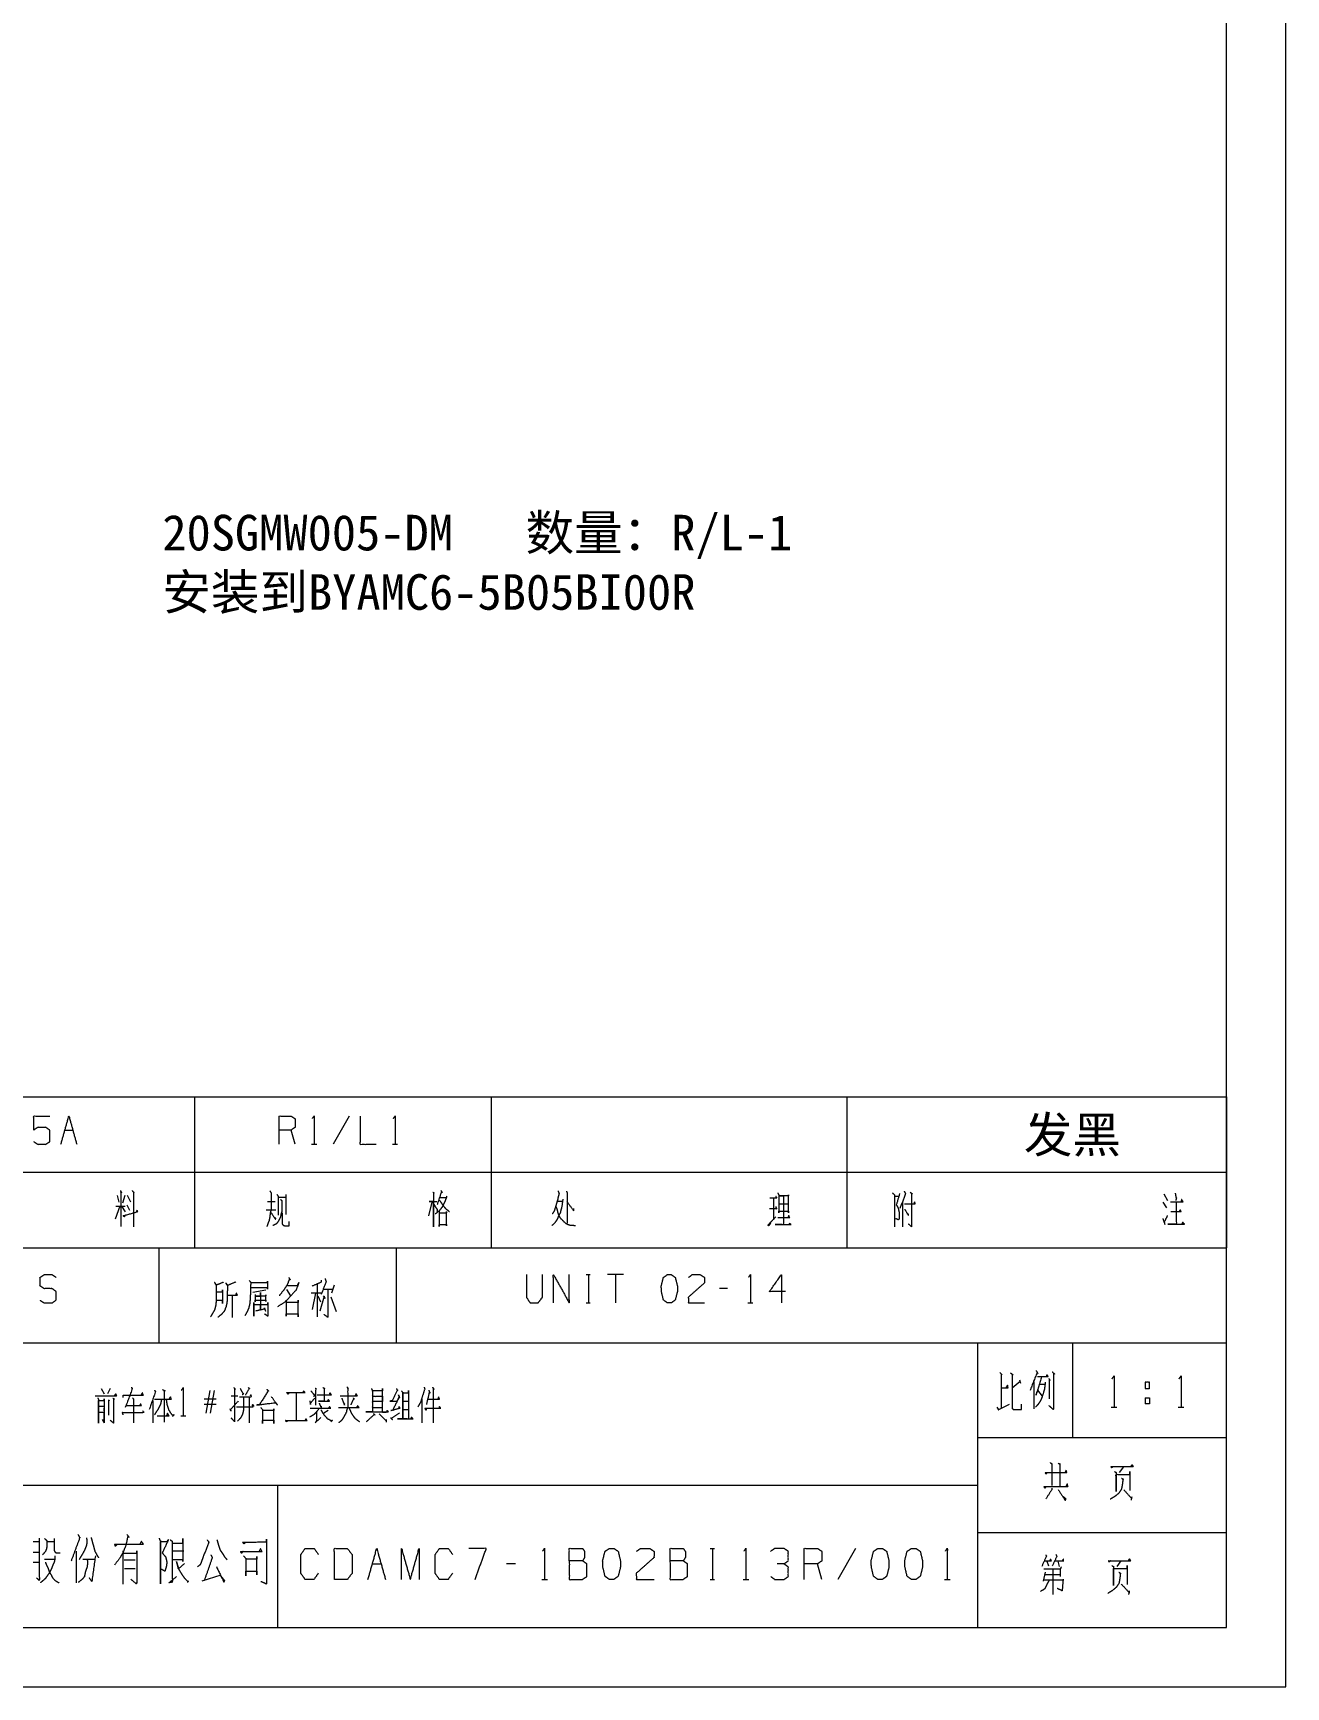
# Paper-space layout 'SHT2' of a CAD drawing. Header units: millimetres. Extents: x 0 to 420, y 0 to 297.
# Drawn here: x 314.4 to 420, y 0 to 139.3 of the extents above; entities that cross this region are included whole.
import ezdxf

# ---------------------------------------------------------------- set-up
doc = ezdxf.new("R2010")
doc.units = ezdxf.units.MM
doc.layers.add('101', color=7, linetype='Continuous', true_color=0xffffff)

psp = doc.layouts.new('SHT2')

# ---------------------------------------------------------------- linework, layer by layer
at = {"layer": '101', "color": 133, "linetype": 'Continuous', "lineweight": 18}
for p, q in [((420, 0), (420, 297)), ((415, 5), (415, 292)), ((235, 37), (415, 37)), ((325, 37), (325, 29)), ((345, 37), (345, 29)), ((235, 29), (415, 29)), ((394, 29), (394, 5)), ((402, 29), (402, 21)), ((394, 21), (415, 21)), ((285, 17), (394, 17)), ((335, 17), (335, 5)), ((394, 13), (415, 13)), ((25, 5), (415, 5)), ((235, 5), (415, 5)), ((0, 0), (420, 0))]:
    psp.add_line(p, q, dxfattribs=at)
at = {"layer": '101', "color": 72, "linetype": 'Continuous', "lineweight": 18}
for p, q in [((298, 49.7), (328, 49.7)), ((328, 49.7), (353, 49.7)), ((328, 49.7), (328, 43.35)), ((353, 49.7), (353, 43.35)), ((353, 49.7), (383, 49.7)), ((383, 49.7), (415, 49.7)), ((383, 49.7), (383, 43.35)), ((415, 49.7), (415, 43.35)), ((341.04, 48.09), (339.7, 45.71)), ((317.09, 46.91), (317.76, 46.91)), ((336.49, 45.71), (336.15, 46.91)), ((337.88, 45.71), (338.31, 45.71)), ((344.71, 45.71), (345.13, 45.71)), ((298, 43.35), (328, 43.35)), ((328, 43.35), (353, 43.35)), ((328, 43.35), (328, 37)), ((353, 43.35), (383, 43.35)), ((353, 43.35), (353, 37)), ((383, 43.35), (415, 43.35)), ((383, 43.35), (383, 37)), ((415, 43.35), (415, 37)), ((321.72, 40.49), (321.32, 39.41)), ((321.37, 40.49), (322.18, 40.49)), ((321.49, 41.41), (321.62, 40.84)), ((321.87, 40.49), (322.18, 40.01)), ((322.15, 41.41), (321.94, 40.76)), ((322.31, 40.61), (322.52, 40.16)), ((322.33, 41.44), (322.61, 40.86)), ((334.15, 40.89), (334.82, 40.89)), ((335.1, 41.26), (335.7, 41.26)), ((335.7, 41.49), (335.7, 39.79)), ((348.02, 40.84), (347.74, 39.69)), ((358.6, 40.91), (359.03, 40.91)), ((376.81, 41.19), (376.81, 39.36)), ((377.25, 40.71), (378.03, 40.71)), ((387.02, 41.34), (387.37, 41.34)), ((387.67, 40.84), (387.67, 38.76)), ((388.34, 41.69), (388.52, 41.54)), ((409.62, 40.84), (409.92, 40.36)), ((409.71, 41.54), (410.01, 40.99)), ((334.06, 40.19), (334.87, 40.19)), ((298, 37), (328, 37)), ((328, 37), (353, 37)), ((353, 37), (383, 37)), ((383, 37), (415, 37)), ((335.75, 33.49), (336.1, 32.96)), ((338.36, 33.96), (338.36, 31.17)), ((338.83, 33.51), (339.69, 33.51)), ((339.77, 33.85), (339.57, 33.16)), ((361.03, 34.73), (361.37, 34.73)), ((361.21, 34.73), (361.21, 32.35)), ((364.16, 34.73), (362.81, 34.73)), ((363.49, 34.73), (363.49, 32.35)), ((372.93, 33.55), (372.26, 33.55)), ((331.19, 32.99), (331.19, 31.11)), ((334.03, 33.43), (332.92, 33.24)), ((333.57, 32.22), (333.57, 32.19)), ((337.84, 33.21), (338.68, 33.21)), ((338.21, 33.16), (337.92, 31.8)), ((338.4, 32.96), (338.64, 32.44)), ((338.93, 32.91), (338.58, 31.66)), ((338.85, 32.96), (339.01, 32.71)), ((339.5, 32.85), (339.94, 31.64)), ((361.03, 32.35), (361.37, 32.35)), ((374.66, 32.35), (375.08, 32.35)), ((395.89, 26.49), (396.09, 26.3)), ((320.14, 25.15), (320.39, 24.7)), ((320.9, 25.15), (320.69, 24.7)), ((395.99, 26.35), (395.99, 23.46)), ((396.79, 26.46), (397.01, 26.3)), ((397.61, 25.72), (396.93, 25.17)), ((397.55, 25.88), (397.63, 25.58)), ((398.74, 25.72), (398.74, 23.43)), ((324.49, 24.1), (324.49, 22.25)), ((329.83, 24.25), (328.83, 24.25)), ((329.83, 23.78), (328.83, 23.78)), ((328.99, 23.05), (329.32, 24.98)), ((329.67, 24.98), (329.34, 23.05)), ((331.1, 24.53), (331.65, 24.53)), ((332.62, 24.45), (332.62, 22.25)), ((336.58, 24.8), (336.58, 22.45)), ((336.58, 24.78), (336.58, 22.45)), ((345.59, 24.08), (346.03, 24.08)), ((347.18, 24.23), (347.18, 22.25)), ((395.74, 23.35), (396.71, 23.81)), ((399.07, 25), (399.46, 24.5)), ((408.14, 24.36), (408.14, 23.84)), ((408.14, 24.36), (408.51, 24.36)), ((320.23, 22.53), (320.41, 22.25)), ((323.75, 23.08), (323.66, 23.25)), ((325.74, 23.03), (325.65, 22.83)), ((326.85, 22.83), (327.27, 22.83)), ((339.28, 23.28), (338.9, 23.05)), ((345.61, 23.38), (346.07, 23.38)), ((395.64, 23.57), (395.8, 23.32)), ((405.27, 23.56), (405.74, 23.56)), ((410.92, 23.56), (411.39, 23.56)), ((406.31, 18.54), (405.95, 18.07)), ((314.41, 12.26), (314.98, 12.26)), ((314.41, 11.36), (314.93, 11.36)), ((315.56, 12.26), (316.15, 12.26)), ((318.05, 11.43), (318.05, 8.77)), ((326.17, 11.46), (327.1, 11.46)), ((371.46, 11.67), (371.83, 11.67)), ((371.66, 11.67), (371.66, 9.05)), ((383.72, 11.67), (382.23, 9.05)), ((314.41, 10.5), (314.93, 10.5)), ((315.37, 10.77), (316.17, 10.77)), ((318.61, 10.77), (319.58, 10.77)), ((322.07, 10.71), (323, 10.71)), ((322.1, 9.98), (323.02, 9.98)), ((343, 10.37), (343.74, 10.37)), ((355.06, 10.37), (354.32, 10.37)), ((380.89, 9.05), (380.52, 10.37)), ((399.6, 9.94), (400.96, 9.94)), ((399.85, 10.58), (399.99, 10.19)), ((400.34, 9.92), (400.34, 7.79)), ((400.77, 10.58), (400.9, 10.14)), ((406.09, 10.61), (405.74, 10.14)), ((328.66, 8.95), (330.27, 9.43)), ((357.28, 9.05), (357.75, 9.05)), ((371.46, 9.05), (371.83, 9.05)), ((374.25, 9.05), (374.72, 9.05)), ((391.23, 9.05), (391.69, 9.05)), ((399.71, 9.67), (399.54, 8.9)), ((399.6, 9.01), (401.18, 9.01)), ((399.69, 9.48), (400.96, 9.48))]:
    psp.add_line(p, q, dxfattribs=at)
for points, knots in [([(314.46, 45.94), (314.79, 45.71), (315.48, 45.71), (315.82, 45.94), (315.82, 46.89), (315.48, 47.14), (314.79, 47.14), (314.46, 46.91), (314.46, 48.09), (315.82, 48.09)], [0, 0, 0.062227, 0.168342, 0.230571, 0.376816, 0.441267, 0.547382, 0.609609, 0.79049, 1, 1]), ([(335.15, 45.71), (335.15, 48.09), (336.15, 48.09), (336.49, 47.86), (336.49, 47.14), (336.15, 46.91), (335.15, 46.91)], [0, 0, 0.400952, 0.571033, 0.639278, 0.761674, 0.829918, 1, 1]), ([(337.95, 47.89), (338.09, 48.09), (338.09, 45.71)], [0, 0, 0.093491, 1, 1]), ([(341.97, 48.09), (341.97, 45.71), (343.32, 45.71)], [0, 0, 0.638733, 1, 1]), ([(344.78, 47.89), (344.92, 48.09), (344.92, 45.71)], [0, 0, 0.093491, 1, 1]), ([(321.76, 41.81), (321.87, 41.61), (321.81, 41.69), (321.81, 38.79)], [0, 0, 0.070341, 0.098881, 1, 1]), ([(322.75, 41.81), (322.93, 41.61), (322.86, 41.69), (322.86, 38.76)], [0, 0, 0.081006, 0.112286, 1, 1]), ([(348.78, 41.81), (348.88, 41.66), (348.81, 41.69), (348.46, 40.61)], [0, 0, 0.132126, 0.186058, 1, 1]), ([(334.36, 41.79), (334.48, 41.59), (334.48, 40.24), (334.39, 39.94), (334.36, 39.61), (334.29, 39.26), (334.2, 39.06), (334.11, 38.79)], [0, 0, 0.076125, 0.5131, 0.614331, 0.72015, 0.835727, 0.906502, 1, 1]), ([(335.26, 41.06), (335.38, 40.96), (335.38, 40.09), (335.3, 39.84), (335.26, 39.61), (335.19, 39.44), (335.05, 39.19), (334.91, 39.01), (334.62, 38.86)], [0, 0, 0.06243, 0.405829, 0.509892, 0.599278, 0.673352, 0.78607, 0.874369, 1, 1]), ([(334.96, 41.49), (335.05, 41.34), (335.05, 39.74)], [0, 0, 0.098136, 1, 1]), ([(348.09, 41.69), (348.19, 41.59), (348.14, 41.66), (348.14, 38.76), (348.14, 40.89), (347.79, 40.89), (348.44, 40.89)], [0, 0, 0.023251, 0.037901, 0.500412, 0.83932, 0.8957, 1, 1]), ([(348.18, 40.66), (348.48, 40.19), (348.48, 40.26), (348.44, 40.06)], [0, 0, 0.668989, 0.758259, 1, 1]), ([(348.71, 41.24), (349.26, 41.24), (349.27, 41.34), (349.11, 40.86), (348.88, 40.41), (348.62, 40.09), (348.3, 39.84)], [0, 0, 0.220965, 0.261918, 0.463927, 0.667686, 0.836825, 1, 1]), ([(348.64, 41.01), (348.81, 40.79), (349.01, 40.49), (349.18, 40.29), (349.5, 40.04)], [0, 0, 0.217568, 0.489393, 0.692333, 1, 1]), ([(359.06, 41.09), (358.95, 40.36), (358.88, 40.14), (358.85, 39.96), (358.74, 39.79), (358.65, 39.59), (358.6, 39.44), (358.48, 39.24), (358.37, 39.09), (358.14, 38.86)], [0, 0, 0.296652, 0.392142, 0.464426, 0.54727, 0.635798, 0.700208, 0.795425, 0.869797, 1, 1]), ([(358.65, 41.79), (358.74, 41.56), (358.65, 41.24), (358.62, 41.06), (358.55, 40.84), (358.48, 40.59), (358.41, 40.36), (358.35, 40.16), (358.27, 40.01), (358.16, 39.84)], [0, 0, 0.116546, 0.278922, 0.364996, 0.478699, 0.603953, 0.717656, 0.817412, 0.901339, 1, 1]), ([(358.48, 40.44), (358.55, 40.26), (358.6, 40.06), (358.64, 39.89), (358.81, 39.54), (358.9, 39.44), (359.15, 39.19), (359.29, 39.06), (359.47, 38.96), (359.71, 38.89), (359.94, 38.89), (360.12, 38.86)], [0, 0, 0.075191, 0.157622, 0.228747, 0.38495, 0.438119, 0.578258, 0.653441, 0.734337, 0.837353, 0.928891, 1, 1]), ([(359.36, 41.76), (359.43, 41.59), (359.43, 39.06)], [0, 0, 0.069549, 1, 1]), ([(359.4, 40.89), (359.98, 40.09), (359.98, 40.31)], [0, 0, 0.814823, 1, 1]), ([(376.48, 40.29), (377.1, 40.29), (377.02, 40.44), (376.99, 40.31)], [0, 0, 0.676574, 0.857931, 1, 1]), ([(376.49, 41.21), (377.1, 41.21), (377.02, 41.31), (376.99, 41.19)], [0, 0, 0.704248, 0.847766, 1, 1]), ([(377.17, 41.61), (377.25, 41.46), (377.25, 39.96), (377.25, 40.09), (378.07, 40.09), (378.07, 39.96), (378.07, 41.46), (378.07, 41.36), (377.25, 41.36), (377.64, 41.36), (377.64, 38.96), (376.94, 38.96), (378.28, 38.96), (378.19, 39.01), (378.17, 39.06), (378.07, 38.91)], [0, 0, 0.016858, 0.1621, 0.174203, 0.252929, 0.265033, 0.410274, 0.419957, 0.498683, 0.536335, 0.768721, 0.83718, 0.967248, 0.977078, 0.982213, 1, 1]), ([(386.84, 41.61), (387, 41.46), (387, 38.76)], [0, 0, 0.074904, 1, 1]), ([(387.44, 41.56), (387.16, 40.61), (387.27, 40.44), (387.34, 40.26), (387.41, 39.91), (387.41, 39.49), (387.34, 39.34), (387.09, 39.46)], [0, 0, 0.379812, 0.458219, 0.530547, 0.66737, 0.830223, 0.893764, 1, 1]), ([(387.83, 41.76), (387.94, 41.54), (387.46, 40.31)], [0, 0, 0.159097, 1, 1]), ([(387.85, 40.71), (388.77, 40.71), (388.7, 40.86), (388.64, 40.74)], [0, 0, 0.75293, 0.888775, 1, 1]), ([(388.45, 41.59), (388.45, 38.76), (388.19, 38.99)], [0, 0, 0.890401, 1, 1]), ([(410.76, 40.84), (410.76, 38.99), (410.05, 38.99), (411.44, 38.99), (411.3, 39.14), (411.21, 38.99)], [0, 0, 0.426897, 0.590044, 0.912257, 0.959829, 1, 1]), ([(410.28, 40.86), (411.34, 40.86), (411.21, 41.06), (411.16, 40.89)], [0, 0, 0.717269, 0.87632, 1, 1]), ([(410.67, 41.59), (410.76, 41.11), (410.77, 41.21), (410.72, 40.99)], [0, 0, 0.592204, 0.716669, 1, 1]), ([(322.15, 39.74), (322.1, 39.61), (321.99, 39.69), (323.23, 40.04), (323.17, 40.16), (323.1, 40.01)], [0, 0, 0.073273, 0.143365, 0.83724, 0.910514, 1, 1]), ([(334.47, 39.94), (334.82, 39.41), (334.87, 39.46), (334.73, 39.56)], [0, 0, 0.720054, 0.802965, 1, 1]), ([(335.4, 39.94), (335.4, 39.01), (335.49, 38.89), (335.63, 38.84), (335.99, 38.84), (335.99, 39.21)], [0, 0, 0.472767, 0.551012, 0.62766, 0.808338, 1, 1]), ([(348.62, 40.04), (348.62, 38.79), (348.62, 38.96), (349.26, 38.96), (349.26, 38.84), (349.26, 40.04), (349.26, 39.91), (348.69, 39.91)], [0, 0, 0.306608, 0.349533, 0.505604, 0.536265, 0.830608, 0.861269, 1, 1]), ([(376.57, 39.09), (376.41, 38.84), (376.34, 38.91), (377.02, 39.61)], [0, 0, 0.214444, 0.289032, 1, 1]), ([(377.17, 39.54), (378.17, 39.54), (378.1, 39.71), (378.03, 39.56)], [0, 0, 0.739682, 0.878253, 1, 1]), ([(387.87, 40.24), (388.19, 39.71), (388.2, 39.81), (388.11, 39.84)], [0, 0, 0.760431, 0.886217, 1, 1]), ([(409.62, 39.46), (409.8, 38.96), (409.77, 39.19), (410.03, 39.71)], [0, 0, 0.39393, 0.563113, 1, 1]), ([(410.3, 40.04), (411.18, 40.04), (411.09, 40.19), (411, 40.06)], [0, 0, 0.7298, 0.873576, 1, 1]), ([(314.99, 32.58), (315.33, 32.35), (316.02, 32.35), (316.35, 32.6), (316.35, 33.3), (316.02, 33.55), (315.34, 33.55), (314.99, 33.78), (314.99, 34.5), (315.34, 34.73), (316.02, 34.73), (316.35, 34.5)], [0, 0, 0.068037, 0.184056, 0.254519, 0.372335, 0.442798, 0.555842, 0.62637, 0.748394, 0.818922, 0.931966, 1, 1]), ([(330.46, 34.09), (329.84, 33.85), (329.7, 34.09), (329.84, 33.85), (329.84, 32.55), (329.8, 32.16), (329.7, 31.75), (329.53, 31.47), (329.35, 31.17)], [0, 0, 0.166846, 0.237227, 0.307609, 0.629675, 0.726098, 0.8317, 0.912921, 1, 1]), ([(329.8, 33.29), (330.37, 33.29), (330.37, 33.46), (330.37, 32.3), (330.37, 32.55), (329.82, 32.55)], [0, 0, 0.21072, 0.272387, 0.704048, 0.796546, 1, 1]), ([(331.5, 34.12), (330.79, 33.82), (330.66, 34.01), (330.79, 33.82), (330.76, 32.66), (330.74, 32.33), (330.66, 32), (330.52, 31.66), (330.29, 31.39), (329.98, 31.14)], [0, 0, 0.18266, 0.239135, 0.295611, 0.572454, 0.651644, 0.732864, 0.818376, 0.904771, 1, 1]), ([(332.63, 34.23), (332.75, 34.07), (332.71, 32.82), (332.67, 32.3), (332.57, 31.89), (332.45, 31.61), (332.26, 31.28)], [0, 0, 0.065829, 0.469166, 0.639851, 0.777912, 0.875226, 1, 1]), ([(332.75, 34.07), (334.17, 34.07), (334.17, 34.2), (334.17, 33.51), (334.17, 33.62), (332.76, 33.62)], [0, 0, 0.37806, 0.414686, 0.597818, 0.627119, 1, 1]), ([(335.85, 33.82), (336.69, 33.82), (336.82, 34.07), (336.57, 33.43), (336.1, 32.91), (335.65, 32.44), (335.01, 32.02)], [0, 0, 0.213829, 0.28607, 0.460278, 0.639448, 0.804913, 1, 1]), ([(335.96, 34.48), (336.08, 34.29), (336.02, 34.37), (335.81, 33.85), (335.55, 33.46), (335.16, 32.96)], [0, 0, 0.113644, 0.164654, 0.449691, 0.682206, 1, 1]), ([(338.68, 34.26), (338.68, 34.09), (337.92, 33.76)], [0, 0, 0.166339, 1, 1]), ([(339.01, 34.4), (339.11, 34.12), (338.68, 33.07)], [0, 0, 0.205287, 1, 1]), ([(339.24, 33.51), (339.24, 31.14), (338.93, 31.36)], [0, 0, 0.861249, 1, 1]), ([(355.99, 34.73), (355.99, 32.83), (356.3, 32.35), (356.97, 32.35), (357.33, 32.83), (357.33, 34.73)], [0, 0, 0.337152, 0.4386, 0.55778, 0.662848, 1, 1]), ([(358.26, 32.35), (358.26, 34.73), (359.6, 32.35), (359.6, 34.73)], [0, 0, 0.317574, 0.682426, 1, 1]), ([(368.2, 32.35), (368.53, 32.6), (368.71, 33.3), (368.71, 33.78), (368.53, 34.5), (368.2, 34.73), (367.86, 34.73), (367.53, 34.5), (367.35, 33.78), (367.37, 33.3), (367.53, 32.6), (367.86, 32.35), (368.2, 32.35)], [0, 0, 0.067525, 0.183972, 0.260585, 0.380946, 0.446143, 0.500306, 0.565503, 0.685864, 0.76253, 0.878312, 0.945837, 1, 1]), ([(369.64, 34.5), (369.96, 34.73), (370.65, 34.73), (370.99, 34.5), (370.99, 34.03), (369.63, 32.83), (369.64, 32.35), (370.99, 32.35)], [0, 0, 0.069694, 0.192979, 0.265274, 0.350228, 0.67474, 0.759752, 1, 1]), ([(374.73, 34.53), (374.87, 34.73), (374.87, 32.35)], [0, 0, 0.093487, 1, 1]), ([(377.82, 33.3), (376.47, 33.3), (377.48, 34.73), (377.48, 32.35)], [0, 0, 0.245869, 0.565295, 1, 1]), ([(330.83, 32.99), (331.63, 32.99), (331.54, 33.18), (331.46, 32.99)], [0, 0, 0.653173, 0.829879, 1, 1]), ([(333.12, 33.07), (333.12, 32.44), (333.12, 32.58), (334.03, 32.58), (334.03, 32.47), (334.03, 33.04), (334.03, 32.93), (333.12, 32.93), (333.58, 32.93), (333.58, 33.24), (333.58, 31.78), (333.58, 32.19), (333, 32.19), (333, 32.41), (333, 31.22), (333, 32.19)], [0, 0, 0.070415, 0.085723, 0.187453, 0.199699, 0.263991, 0.276237, 0.377968, 0.429915, 0.463592, 0.625853, 0.671775, 0.736709, 0.761202, 0.892847, 1, 1]), ([(333, 32.22), (334.19, 32.22), (334.19, 32.38), (334.19, 31.22), (333.92, 31.42)], [0, 0, 0.417693, 0.475805, 0.882585, 1, 1]), ([(335.67, 32.55), (335.73, 32.47), (335.73, 31.22), (335.73, 31.42), (336.76, 31.42), (336.76, 31.17), (336.76, 32.58), (336.76, 32.38), (335.77, 32.38)], [0, 0, 0.018726, 0.24808, 0.283757, 0.47474, 0.520611, 0.780546, 0.816224, 1, 1]), ([(333.19, 31.69), (333.94, 31.86), (333.9, 31.94), (333.99, 31.66)], [0, 0, 0.664106, 0.744118, 1, 1]), ([(398.94, 26.66), (399.09, 26.41), (399.02, 26.46), (398.43, 24.97)], [0, 0, 0.147417, 0.195468, 1, 1]), ([(400.3, 26.55), (400.5, 26.35), (400.4, 26.44), (400.4, 23.35), (400.03, 23.7)], [0, 0, 0.068483, 0.100396, 0.871328, 1, 1]), ([(322.69, 25.25), (322.77, 25.13), (322.17, 23.53)], [0, 0, 0.082204, 1, 1]), ([(326.92, 25), (327.06, 25.2), (327.06, 22.83)], [0, 0, 0.093487, 1, 1]), ([(331.32, 25.23), (331.47, 25.05), (331.39, 25.13), (331.39, 22.35), (331.1, 22.65)], [0, 0, 0.066813, 0.099561, 0.883527, 1, 1]), ([(331.86, 25.13), (332.11, 24.68), (332.18, 24.73), (332.04, 24.6)], [0, 0, 0.650989, 0.760752, 1, 1]), ([(332.52, 25.23), (332.66, 25.15), (332.62, 25.15), (332.3, 24.58)], [0, 0, 0.187731, 0.229191, 1, 1]), ([(338.18, 25.18), (338.3, 25.08), (338.22, 25.15), (338.22, 23.73)], [0, 0, 0.093583, 0.161771, 1, 1]), ([(338.82, 25.23), (339.01, 25.13), (338.94, 25.15), (338.94, 24.08), (338.46, 24.08), (339.38, 24.08), (339.28, 24.2), (339.19, 24.05)], [0, 0, 0.070461, 0.094632, 0.441074, 0.594869, 0.891068, 0.943894, 1, 1]), ([(340.85, 25.28), (341, 25.13), (340.92, 25.15), (340.92, 23.53), (340.85, 23.38), (340.81, 23.15), (340.67, 22.88), (340.51, 22.6), (340.39, 22.43), (340.17, 22.25)], [0, 0, 0.063463, 0.090124, 0.561781, 0.609911, 0.676018, 0.765772, 0.857983, 0.920188, 1, 1]), ([(342.93, 25.13), (343, 24.95), (343, 23.18), (342.45, 23.18), (344.34, 23.18), (344.25, 23.28), (344.16, 23.13), (343.85, 23.13), (343.85, 25.13), (343.85, 24.95), (343, 24.95), (343, 24.48), (343.86, 24.48), (343.85, 24.48), (343.85, 24.05), (343, 24.05), (343, 23.55), (343.83, 23.55)], [0, 0, 0.015709, 0.163443, 0.209048, 0.366457, 0.377565, 0.392055, 0.418536, 0.584996, 0.599562, 0.670173, 0.709707, 0.781789, 0.78326, 0.818633, 0.889244, 0.93086, 1, 1]), ([(345.03, 25.13), (345.13, 24.93), (345.12, 25.03), (344.66, 24.1), (344.48, 24.08), (345.1, 24.08), (345.27, 24.45), (345.2, 24.6), (345.31, 24.35), (345.27, 24.43), (344.71, 23.3), (344.55, 23.28), (345.35, 23.5), (345.24, 23.6), (345.2, 23.43)], [0, 0, 0.039967, 0.057896, 0.240255, 0.271773, 0.380996, 0.45419, 0.483469, 0.531416, 0.546055, 0.768372, 0.796803, 0.942744, 0.968478, 1, 1]), ([(347.37, 25.25), (347.41, 25.08), (347.16, 24.3), (347.07, 24), (346.97, 23.83), (346.84, 23.6)], [0, 0, 0.101082, 0.561695, 0.738766, 0.854617, 1, 1]), ([(348.06, 25.25), (348.2, 25.08), (348.13, 25.15), (348.13, 22.25)], [0, 0, 0.069695, 0.101623, 1, 1]), ([(395.99, 25.19), (396.58, 25.19), (396.54, 25.42), (396.38, 25.19)], [0, 0, 0.542017, 0.749626, 1, 1]), ([(396.93, 26.35), (396.93, 23.46), (397.03, 23.37), (397.71, 23.37), (397.71, 23.81)], [0, 0, 0.698219, 0.72905, 0.893605, 1, 1]), ([(399.72, 25.66), (399.64, 25.06), (399.44, 24.39), (399.29, 24.06), (399.11, 23.81), (398.9, 23.57)], [0, 0, 0.266008, 0.566061, 0.725157, 0.857341, 1, 1]), ([(399.41, 26.11), (398.94, 24.59), (399.25, 25.5), (399.68, 25.5)], [0, 0, 0.532959, 0.85598, 1, 1]), ([(399.07, 26.16), (399.95, 26.16), (399.85, 26.3), (399.8, 26.16)], [0, 0, 0.733576, 0.874768, 1, 1]), ([(400.01, 25.97), (400.13, 25.83), (400.05, 25.88), (400.05, 24.28)], [0, 0, 0.096397, 0.147318, 1, 1]), ([(405.35, 25.96), (405.51, 26.18), (405.51, 23.56)], [0, 0, 0.093494, 1, 1]), ([(408.14, 25.13), (408.14, 25.66), (408.51, 25.66), (408.51, 25.13), (408.14, 25.13)], [0, 0, 0.292922, 0.5, 0.792922, 1, 1]), ([(411, 25.96), (411.16, 26.18), (411.16, 23.56)], [0, 0, 0.093486, 1, 1]), ([(319.65, 24.53), (321.44, 24.53), (321.38, 24.68), (321.26, 24.55)], [0, 0, 0.842002, 0.917042, 1, 1]), ([(319.86, 24.35), (319.93, 24.18), (319.93, 22.23), (319.93, 24.13), (320.41, 24.13), (320.41, 24.25), (320.41, 22.25), (320.41, 23.63), (319.92, 23.63), (319.92, 23.15), (320.39, 23.15)], [0, 0, 0.019945, 0.226009, 0.426789, 0.477219, 0.490428, 0.701776, 0.847078, 0.899375, 0.94957, 1, 1]), ([(320.75, 24.18), (320.83, 24.1), (320.76, 24.13), (320.76, 22.88)], [0, 0, 0.080439, 0.132479, 1, 1]), ([(321.13, 24.33), (321.26, 24.23), (321.17, 24.3), (321.17, 22.23), (320.89, 22.48)], [0, 0, 0.058324, 0.10082, 0.861608, 1, 1]), ([(322.01, 24.38), (322, 24.58), (323.69, 24.58), (323.61, 24.78), (323.52, 24.6)], [0, 0, 0.086831, 0.820651, 0.915212, 1, 1]), ([(322.24, 23.7), (323.55, 23.7), (323.46, 23.85), (323.38, 23.7)], [0, 0, 0.789758, 0.894879, 1, 1]), ([(322.79, 24.35), (322.88, 24.23), (322.88, 22.25)], [0, 0, 0.071934, 1, 1]), ([(324.63, 25), (324.73, 24.9), (324.2, 23.38)], [0, 0, 0.082808, 1, 1]), ([(324.64, 24.25), (326.06, 24.25), (325.99, 24.43), (325.88, 24.3)], [0, 0, 0.800379, 0.907216, 1, 1]), ([(325.23, 24.2), (325.14, 23.78), (324.91, 23.35), (324.64, 22.93)], [0, 0, 0.306097, 0.646777, 1, 1]), ([(325.32, 25.05), (325.53, 24.95), (325.44, 24.93), (325.44, 22.3)], [0, 0, 0.079453, 0.11057, 1, 1]), ([(325.62, 24.23), (325.69, 23.78), (325.83, 23.35), (326.08, 22.95), (326.24, 22.9), (326.29, 22.93), (326.15, 22.78)], [0, 0, 0.252325, 0.500432, 0.760972, 0.853341, 0.885811, 1, 1]), ([(330.98, 23.43), (331.1, 23.25), (331.03, 23.35), (331.72, 24.1)], [0, 0, 0.158113, 0.248464, 1, 1]), ([(331.54, 23.6), (332.94, 23.6), (332.94, 23.78)], [0, 0, 0.88863, 1, 1]), ([(332.15, 24.43), (332.15, 23.38), (332.08, 23.08), (332.02, 22.88), (331.88, 22.65), (331.63, 22.38)], [0, 0, 0.477098, 0.617145, 0.711163, 0.831907, 1, 1]), ([(331.79, 24.45), (332.82, 24.45), (332.76, 24.6), (332.69, 24.53)], [0, 0, 0.796342, 0.919927, 1, 1]), ([(333.03, 23.65), (332.94, 23.78), (332.85, 23.7)], [0, 0, 0.569072, 1, 1]), ([(334.1, 25.08), (334.25, 24.93), (334.21, 24.93), (333.49, 23.78), (333.27, 23.75), (334.85, 23.95), (335.01, 23.73), (334.51, 24.43)], [0, 0, 0.045474, 0.053272, 0.353143, 0.400258, 0.750086, 0.810877, 1, 1]), ([(335.99, 24.8), (335.9, 24.65), (335.78, 24.8), (337.32, 24.8), (337.21, 24.93), (337.12, 24.78)], [0, 0, 0.077572, 0.164214, 0.849385, 0.922423, 1, 1]), ([(337.72, 24.1), (337.79, 23.78), (337.77, 23.88), (338.14, 24.33)], [0, 0, 0.326886, 0.426692, 1, 1]), ([(337.81, 24.95), (338.11, 24.58), (338.11, 24.65), (338.07, 24.45)], [0, 0, 0.633419, 0.732281, 1, 1]), ([(338.36, 24.6), (339.56, 24.6), (339.45, 24.78), (339.36, 24.68)], [0, 0, 0.780462, 0.913335, 1, 1]), ([(338.52, 23.9), (338.66, 23.6), (338.69, 23.65), (338.69, 23.5)], [0, 0, 0.610907, 0.7237, 1, 1]), ([(340.14, 23.53), (341.87, 23.53), (341.76, 23.7), (341.66, 23.53)], [0, 0, 0.808887, 0.904446, 1, 1]), ([(340.3, 24.53), (341.73, 24.53), (341.62, 24.7), (341.55, 24.53)], [0, 0, 0.784461, 0.896584, 1, 1]), ([(340.42, 24.33), (340.65, 23.75), (340.67, 23.83), (340.56, 24)], [0, 0, 0.687335, 0.772867, 1, 1]), ([(341.38, 24.35), (341.48, 24.23), (341.41, 24.25), (341.18, 23.75)], [0, 0, 0.207718, 0.302755, 1, 1]), ([(345.45, 24.95), (345.56, 24.78), (345.56, 22.55), (345.56, 24.78), (346.05, 24.78), (346.05, 24.95), (346.05, 22.58), (345.12, 22.58), (346.44, 22.58), (346.3, 22.73), (346.23, 22.6)], [0, 0, 0.019844, 0.235619, 0.451394, 0.499387, 0.516358, 0.74668, 0.837526, 0.966082, 0.986073, 1, 1]), ([(347.75, 25), (347.87, 24.73), (347.8, 24.83), (347.55, 23.78)], [0, 0, 0.200663, 0.282154, 1, 1]), ([(347.67, 24.25), (348.66, 24.25), (348.59, 24.43), (348.51, 24.25)], [0, 0, 0.720066, 0.857372, 1, 1]), ([(408.51, 24.36), (408.51, 23.84), (408.14, 23.84)], [0, 0, 0.585844, 1, 1]), ([(322, 22.93), (321.93, 23.13), (323.76, 23.13), (323.66, 23.18)], [0, 0, 0.097865, 0.945913, 1, 1]), ([(324.87, 22.83), (325.86, 22.83), (325.74, 23.05)], [0, 0, 0.794016, 1, 1]), ([(333.59, 23.53), (333.73, 23.38), (333.73, 22.2), (333.73, 22.48), (334.69, 22.48), (334.69, 22.18), (334.69, 23.43), (334.69, 23.3), (333.75, 23.3)], [0, 0, 0.039474, 0.264468, 0.317126, 0.499887, 0.557333, 0.796688, 0.820623, 1, 1]), ([(335.87, 22.43), (335.76, 22.33), (335.69, 22.45), (337.49, 22.45), (337.41, 22.58), (337.32, 22.45)], [0, 0, 0.060779, 0.120654, 0.872342, 0.936169, 1, 1]), ([(338.48, 23.4), (338.2, 23.08), (338.06, 22.93), (337.72, 22.73)], [0, 0, 0.419152, 0.619719, 1, 1]), ([(337.77, 23.48), (339.49, 23.48), (339.4, 23.6), (339.31, 23.5)], [0, 0, 0.856803, 0.93331, 1, 1]), ([(338.29, 23.15), (338.29, 22.43), (338.18, 22.25), (338.66, 22.7)], [0, 0, 0.457254, 0.586309, 1, 1]), ([(338.66, 23.35), (338.9, 22.95), (339.21, 22.6), (339.56, 22.43), (339.63, 22.45), (339.49, 22.33)], [0, 0, 0.295852, 0.586008, 0.834108, 0.881285, 1, 1]), ([(341.04, 23.48), (341.13, 23.3), (341.22, 23.08), (341.38, 22.83), (341.52, 22.65), (341.73, 22.48), (341.92, 22.35)], [0, 0, 0.1338, 0.298786, 0.501018, 0.654574, 0.842245, 1, 1]), ([(343.1, 23.03), (343.25, 22.88), (343.17, 22.95), (342.49, 22.33)], [0, 0, 0.166287, 0.249436, 1, 1]), ([(343.58, 23), (344.15, 22.43), (344.16, 22.53), (344.16, 22.3)], [0, 0, 0.711812, 0.801432, 1, 1]), ([(344.53, 22.68), (344.69, 22.53), (344.62, 22.65), (345.29, 23.08)], [0, 0, 0.188967, 0.313078, 1, 1]), ([(347.55, 23.48), (347.52, 23.3), (347.43, 23.48), (348.75, 23.48), (348.66, 23.63), (348.63, 23.5)], [0, 0, 0.089078, 0.186898, 0.848318, 0.935187, 1, 1]), ([(399.83, 18.04), (399.79, 17.93), (399.71, 18.07), (401.53, 18.07), (401.47, 18.26), (401.39, 18.07)], [0, 0, 0.046826, 0.110227, 0.835944, 0.916673, 1, 1]), ([(400.12, 18.9), (400.28, 18.79), (400.28, 16.96)], [0, 0, 0.094991, 1, 1]), ([(400.8, 18.84), (400.94, 18.79), (400.94, 16.88)], [0, 0, 0.071805, 1, 1]), ([(405.41, 18.57), (405.31, 18.45), (405.27, 18.57), (407.13, 18.57), (407.05, 18.7), (406.93, 18.62)], [0, 0, 0.060879, 0.109263, 0.875236, 0.940747, 1, 1]), ([(405.54, 18.15), (405.68, 18.07), (405.68, 16.47), (405.68, 17.9), (406.83, 17.9), (406.83, 18.15), (406.83, 16.55)], [0, 0, 0.025778, 0.28413, 0.515756, 0.701559, 0.741648, 1, 1]), ([(399.79, 16.88), (399.69, 16.74), (399.61, 16.88), (401.62, 16.88), (401.57, 17.1), (401.47, 16.94)], [0, 0, 0.061277, 0.118761, 0.84749, 0.930312, 1, 1]), ([(400.26, 16.74), (400.26, 16.61), (399.75, 15.81)], [0, 0, 0.127113, 1, 1]), ([(406.13, 17.6), (406.31, 17.46), (406.27, 17.52), (406.21, 17.07), (406.13, 16.63), (405.9, 16.3), (405.56, 16.03), (405.19, 15.81)], [0, 0, 0.091033, 0.118586, 0.300147, 0.482923, 0.648242, 0.824123, 1, 1]), ([(400.8, 16.63), (401.39, 15.72), (401.47, 15.83), (401.21, 16.05)], [0, 0, 0.696624, 0.783617, 1, 1]), ([(406.33, 16.61), (407.01, 15.86), (407.01, 16.03), (406.95, 15.72)], [0, 0, 0.680406, 0.791875, 1, 1]), ([(318.19, 12.84), (318.34, 12.57), (317.61, 10.6)], [0, 0, 0.129593, 1, 1]), ([(318.9, 12.57), (318.95, 12.26), (318.9, 11.91), (318.75, 11.53), (318.56, 11.19), (318.29, 10.74)], [0, 0, 0.158066, 0.333292, 0.537842, 0.737171, 1, 1]), ([(319.29, 12.6), (319.36, 12.36), (319.44, 12.05), (319.54, 11.71), (319.61, 11.43), (319.78, 11.12), (319.93, 10.88)], [0, 0, 0.136244, 0.308479, 0.502055, 0.65622, 0.847537, 1, 1]), ([(322.32, 12.84), (322.49, 12.6), (322.39, 12.71), (322.22, 11.91), (321.97, 11.29), (321.75, 10.91), (321.27, 10.26)], [0, 0, 0.093233, 0.138069, 0.393924, 0.604234, 0.742433, 1, 1]), ([(314.93, 12.53), (314.93, 8.98), (314.68, 9.19)], [0, 0, 0.917409, 1, 1]), ([(315.37, 12.5), (315.56, 12.33), (315.56, 11.84), (315.54, 11.64), (315.44, 11.4), (315.19, 11.12)], [0, 0, 0.164769, 0.470335, 0.602198, 0.766977, 1, 1]), ([(316.17, 12.5), (316.17, 11.53), (316.22, 11.4), (316.34, 11.29), (316.68, 11.29)], [0, 0, 0.598587, 0.689285, 0.788402, 1, 1]), ([(321.49, 12.02), (321.34, 11.84), (321.29, 12.02), (323.71, 12.02), (323.53, 12.26), (323.41, 12.05)], [0, 0, 0.067401, 0.120814, 0.840294, 0.928416, 1, 1]), ([(322, 8.67), (322, 11.46), (322, 11.26), (323.14, 11.26), (323.14, 11.46), (323.14, 8.81), (323.12, 8.67), (322.63, 9.08)], [0, 0, 0.358666, 0.385234, 0.532372, 0.55894, 0.899895, 0.917881, 1, 1]), ([(325.02, 12.53), (325.14, 12.26), (325.14, 8.67), (325.14, 12.26), (325.7, 12.26), (325.83, 12.43), (325.29, 11.29), (325.58, 10.95), (325.68, 10.5), (325.63, 10.12), (325.51, 9.74), (325.22, 9.91)], [0, 0, 0.026145, 0.337035, 0.647924, 0.696535, 0.71484, 0.823896, 0.8631, 0.90287, 0.936023, 0.970562, 1, 1]), ([(325.95, 12.4), (326.14, 12.26), (326.14, 8.84), (325.85, 8.77), (326.49, 9.29)], [0, 0, 0.050065, 0.765542, 0.828536, 1, 1]), ([(326.17, 12.12), (327.02, 12.12), (327.02, 12.5), (327.02, 10.57), (327.02, 10.71), (326.1, 10.71)], [0, 0, 0.201816, 0.291531, 0.748262, 0.780885, 1, 1]), ([(329.07, 12.4), (329.22, 12.19), (328.75, 10.98), (328.66, 10.74), (328.56, 10.46), (328.46, 10.26), (328.26, 10.12)], [0, 0, 0.098721, 0.602386, 0.703816, 0.817815, 0.90693, 1, 1]), ([(329.9, 12.4), (330.05, 11.88), (330.17, 11.53), (330.36, 11.26), (330.53, 10.98), (330.75, 10.71)], [0, 0, 0.280259, 0.470949, 0.647096, 0.816223, 1, 1]), ([(332.12, 11.43), (331.97, 11.26), (331.9, 11.4), (333.7, 11.4), (333.58, 11.64), (333.46, 11.46)], [0, 0, 0.084751, 0.143272, 0.819493, 0.920853, 1, 1]), ([(332.29, 12.19), (332.19, 12.05), (332.07, 12.19), (334.07, 12.22), (334.07, 12.43), (334.07, 8.67), (333.61, 8.88)], [0, 0, 0.024749, 0.051719, 0.344661, 0.374975, 0.925669, 1, 1]), ([(338.44, 9.57), (338.07, 9.05), (337.34, 9.05), (336.97, 9.57), (336.97, 11.15), (337.34, 11.67), (338.09, 11.67), (338.46, 11.15)], [0, 0, 0.114569, 0.243366, 0.357935, 0.638584, 0.753153, 0.885431, 1, 1]), ([(339.8, 9.05), (340.89, 9.05), (341.29, 9.57), (341.29, 11.15), (340.89, 11.67), (339.8, 11.67), (339.8, 9.05)], [0, 0, 0.142136, 0.227161, 0.43179, 0.516816, 0.658952, 1, 1]), ([(345.46, 9.05), (345.46, 11.67), (346.2, 9.05), (346.94, 11.67), (346.94, 9.05)], [0, 0, 0.245192, 0.5, 0.754808, 1, 1]), ([(349.75, 9.57), (349.38, 9.05), (348.66, 9.05), (348.29, 9.57), (348.29, 11.15), (348.66, 11.67), (349.4, 11.67), (349.77, 11.15)], [0, 0, 0.114569, 0.243366, 0.357935, 0.638584, 0.753153, 0.885431, 1, 1]), ([(351.66, 9.05), (352.6, 11.67), (351.12, 11.67)], [0, 0, 0.652472, 1, 1]), ([(357.36, 11.45), (357.52, 11.67), (357.52, 9.05)], [0, 0, 0.093489, 1, 1]), ([(359.6, 10.62), (359.6, 11.67), (360.72, 11.67), (360.89, 11.42), (360.89, 10.9), (360.72, 10.62), (359.6, 10.62), (359.6, 9.05), (360.7, 9.05), (361.07, 9.3), (361.07, 10.37), (360.72, 10.62)], [0, 0, 0.115917, 0.238847, 0.272469, 0.330428, 0.366584, 0.489513, 0.663389, 0.784162, 0.833485, 0.952453, 1, 1]), ([(363.35, 9.05), (363.72, 9.32), (363.91, 10.1), (363.91, 10.62), (363.72, 11.42), (363.35, 11.67), (362.98, 11.67), (362.61, 11.42), (362.41, 10.62), (362.43, 10.1), (362.61, 9.32), (362.98, 9.05), (363.35, 9.05)], [0, 0, 0.067525, 0.183972, 0.260585, 0.380945, 0.446143, 0.500307, 0.565505, 0.685864, 0.76253, 0.87831, 0.945836, 1, 1]), ([(365.26, 11.42), (365.61, 11.67), (366.37, 11.67), (366.74, 11.42), (366.74, 10.9), (365.24, 9.57), (365.26, 9.05), (366.74, 9.05)], [0, 0, 0.069697, 0.192979, 0.265274, 0.350227, 0.67474, 0.759751, 1, 1]), ([(368.09, 10.62), (368.09, 11.67), (369.2, 11.67), (369.38, 11.42), (369.38, 10.9), (369.2, 10.62), (368.09, 10.62), (368.09, 9.05), (369.18, 9.05), (369.55, 9.3), (369.55, 10.37), (369.2, 10.62)], [0, 0, 0.115917, 0.238847, 0.272469, 0.330428, 0.366584, 0.489513, 0.663389, 0.784162, 0.833485, 0.952453, 1, 1]), ([(374.33, 11.45), (374.49, 11.67), (374.49, 9.05)], [0, 0, 0.093489, 1, 1]), ([(377.69, 10.37), (378.06, 10.62), (378.06, 11.42), (377.69, 11.67), (376.93, 11.67), (376.56, 11.42)], [0, 0, 0.153875, 0.429854, 0.583729, 0.846126, 1, 1]), ([(379.4, 9.05), (379.4, 11.67), (380.52, 11.67), (380.89, 11.42), (380.89, 10.62), (380.52, 10.37), (379.4, 10.37)], [0, 0, 0.400953, 0.571035, 0.639278, 0.761674, 0.829917, 1, 1]), ([(385.98, 9.05), (386.35, 9.32), (386.54, 10.1), (386.54, 10.62), (386.35, 11.42), (385.98, 11.67), (385.61, 11.67), (385.24, 11.42), (385.04, 10.62), (385.06, 10.1), (385.24, 9.32), (385.61, 9.05), (385.98, 9.05)], [0, 0, 0.067525, 0.183969, 0.260581, 0.380939, 0.446136, 0.500306, 0.565503, 0.685861, 0.762526, 0.878305, 0.94583, 1, 1]), ([(388.81, 9.05), (389.18, 9.32), (389.37, 10.1), (389.37, 10.62), (389.18, 11.42), (388.81, 11.67), (388.44, 11.67), (388.07, 11.42), (387.87, 10.62), (387.89, 10.1), (388.07, 9.32), (388.44, 9.05), (388.81, 9.05)], [0, 0, 0.067525, 0.183971, 0.260584, 0.380944, 0.446141, 0.500306, 0.565504, 0.685863, 0.762529, 0.87831, 0.945835, 1, 1]), ([(391.3, 11.45), (391.46, 11.67), (391.46, 9.05)], [0, 0, 0.093489, 1, 1]), ([(400.61, 11.16), (400.69, 10.99), (400.3, 10.19)], [0, 0, 0.17053, 1, 1]), ([(316.24, 11.05), (316.22, 10.6), (316.07, 10.26), (315.95, 9.95), (315.78, 9.6), (315.46, 9.15), (315.27, 8.98), (315.02, 8.77)], [0, 0, 0.168095, 0.308347, 0.43319, 0.577249, 0.782808, 0.880277, 1, 1]), ([(315.44, 10.5), (315.54, 10.26), (315.66, 10.02), (315.78, 9.67), (315.93, 9.43), (316.05, 9.19), (316.24, 8.98), (316.59, 8.77)], [0, 0, 0.122073, 0.248872, 0.420371, 0.552717, 0.679516, 0.812848, 1, 1]), ([(318.97, 10.71), (319, 10.43), (318.95, 10.08), (318.8, 9.64), (318.73, 9.29), (318.56, 9.08), (318.22, 8.81)], [0, 0, 0.128433, 0.289942, 0.508623, 0.672099, 0.796477, 1, 1]), ([(319.66, 11.05), (319.36, 8.88), (319.15, 9.19)], [0, 0, 0.852228, 1, 1]), ([(327.17, 10.4), (326.66, 9.95), (326.49, 10.57), (326.68, 9.91), (326.95, 9.46), (327.24, 9.08), (327.46, 8.88), (327.51, 8.95), (327.41, 8.81)], [0, 0, 0.190925, 0.371536, 0.563332, 0.709893, 0.844294, 0.928908, 0.952605, 1, 1]), ([(329.39, 11.12), (329.51, 10.91), (328.83, 8.95)], [0, 0, 0.10347, 1, 1]), ([(329.85, 10.15), (330.48, 8.84), (330.56, 8.95), (330.22, 9.36)], [0, 0, 0.687031, 0.746828, 1, 1]), ([(332.14, 11.05), (332.34, 10.81), (332.34, 9.36), (332.34, 9.74), (333.26, 9.74), (333.26, 9.43), (333.26, 10.98), (333.26, 10.77), (332.31, 10.77)], [0, 0, 0.051006, 0.28905, 0.351395, 0.503663, 0.554672, 0.809719, 0.843725, 1, 1]), ([(376.58, 9.3), (376.93, 9.05), (377.69, 9.05), (378.06, 9.3), (378.06, 10.1), (377.69, 10.37), (377.12, 10.37)], [0, 0, 0.12412, 0.343687, 0.472445, 0.703378, 0.836732, 1, 1]), ([(399.75, 11.13), (399.81, 11.02), (399.42, 10.14)], [0, 0, 0.114586, 1, 1]), ([(399.66, 10.61), (400.24, 10.61), (400.16, 10.77), (400.08, 10.63)], [0, 0, 0.631485, 0.828972, 1, 1]), ([(400.51, 10.61), (401.27, 10.61), (401.24, 10.77), (401.14, 10.63)], [0, 0, 0.691731, 0.846379, 1, 1]), ([(401.06, 10.11), (400.98, 9.92), (400.98, 9.31)], [0, 0, 0.255491, 1, 1]), ([(405.2, 10.63), (405.1, 10.52), (405.06, 10.63), (406.91, 10.63), (406.83, 10.77), (406.72, 10.69)], [0, 0, 0.060878, 0.109261, 0.875238, 0.940748, 1, 1]), ([(405.33, 10.22), (405.47, 10.14), (405.47, 8.54), (405.47, 9.97), (406.62, 9.97), (406.62, 10.22), (406.62, 8.62)], [0, 0, 0.025778, 0.28413, 0.515756, 0.701559, 0.741648, 1, 1]), ([(400.03, 8.95), (399.91, 8.76), (399.81, 8.56), (399.75, 8.43), (399.66, 8.26), (399.52, 8.15), (399.3, 8.04)], [0, 0, 0.188028, 0.368175, 0.492943, 0.65292, 0.7991, 1, 1]), ([(401.22, 9.09), (401.14, 8.1), (400.73, 8.29)], [0, 0, 0.687497, 1, 1]), ([(405.92, 9.67), (406.09, 9.53), (406.05, 9.59), (406, 9.14), (405.92, 8.7), (405.68, 8.37), (405.35, 8.1), (404.98, 7.87)], [0, 0, 0.091033, 0.118586, 0.300147, 0.482923, 0.648243, 0.824123, 1, 1]), ([(406.11, 8.68), (406.8, 7.93), (406.8, 8.1), (406.74, 7.79)], [0, 0, 0.680412, 0.791879, 1, 1])]:
    psp.add_open_spline(points, degree=1, knots=knots, dxfattribs=at)
for points in [[(316.75, 45.71), (317.42, 48.09), (318.09, 45.71)], [(342.63, 9.05), (343.37, 11.67), (344.11, 9.05)]]:
    psp.add_open_spline(points, degree=1, dxfattribs=at)

# ---------------------------------------------------------------- texts
at = {"lineweight": 18, "char_height": 3, "attachment_point": 1}
for s, insert, width in [('20SGMW005-DM   {\\fSimSun|b0|i0|c134|p2;数量：R/L-1\\P安装到BYAMC6-5B05BI00R}', (325.3, 98.74), 55.4607), ('{\\fSimSun|b0|i0|c134|p2;发黑}', (397.91, 48.02), 23.2678)]:
    psp.add_mtext(s, dxfattribs=dict(at, insert=insert, width=width))

doc.saveas('drawing.dxf')
